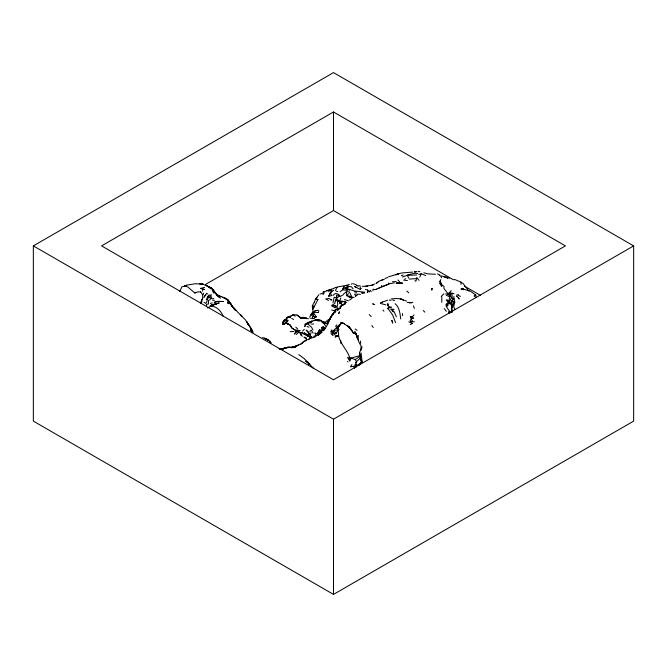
<?xml version="1.0" encoding="UTF-8"?>
<svg xmlns="http://www.w3.org/2000/svg" width="667" height="667" viewBox="0 0 667 667"><rect width="100%" height="100%" fill="white"/><g stroke="black" fill="none" stroke-linecap="round" stroke-linejoin="round"><path stroke-width="1" d="M206.495 306.103L206.503 304.31L208.454 303.994L208.488 300.35L210.397 299.625M202.601 291.02L202.618 289.111L200.775 288.352L204.611 287.402M441.787 302.376L441.796 296.948L441.279 296.406L443.847 293.805M201.559 300.792L200.884 303.243L201.601 300.067C203.693 298.232 202.835 293.805 200.634 292.054L200.65 291.371M372.961 290.804L373.003 289.186L374.796 289.678L376.48 289.195M333.15 335.626L332.258 334.734L333.358 330.665L338.878 329.765L336.593 328.498L339.42 326.146L339.445 325.438M354.777 367.884L354.852 365.858L355.761 365.216L356.47 361.639L360.714 357.787M362.023 346.865L359.613 352.418L359.521 354.51L360.513 359.505L362.189 362.089L357.545 365.549L354.852 365.858L356.136 367.234M360.038 354.219L359.938 356.512L359.613 352.418M388.778 284.234L388.661 282.958M285.451 319.443L288.077 316.808L289.92 317.667L289.987 316.35L293.263 314.707L297.032 315.057L301.893 318.392L300.925 318.301L297.032 315.057M381.724 285.426L381.641 286.793L387.127 284.726M312.531 309.271L312.339 305.828L314.499 301.884M360.355 350.192L361.039 349.967L361.014 345.656C358.921 342.805 357.304 339.103 358.462 335.559L356.912 337.118L358.446 340.462M360.23 363.882L361.314 361.389L360.522 358.838L360.513 359.505M451.359 311.931L452.326 306.503L453.944 303.126L451.534 305.186L452.226 300.867L453.91 298.566L453.893 296.431M345.114 304.235L345.523 301.576M367.342 292.58L367.692 290.337L369.635 291.996L370.193 290.262L371.319 291.487M340.954 306.795L341.971 301.109L346.707 302.476M310.78 323.353L311.172 321.344M309.746 336.977C306.92 335.876 306.428 332.775 303.001 333.925M179.807 291.437L181.891 286.81L185.259 285.976L187.819 286.993L194.839 293.021L198.166 291.771L200.634 292.054M456.628 296.381L456.878 295.648M203.618 293.121L203.093 294.722M318.518 312.106L318.693 311.472M447.69 303.635L448.182 301.993L446.156 299.975M383.233 279.598L379.498 280.957L376.03 283.533M361.039 349.967L361.781 347.64M316.208 335.576L314.799 332.866L317.509 334.292L319.718 329.415L321.819 332.399L319.418 334.3M348.299 285.91L347.515 285.951L346.406 289.119L345.548 288.778L345.523 287.369L340.103 291.829M311.055 332.616L309.496 338.411L311.806 336.41L310.864 338.086L308.096 339.67M340.82 298.074L339.695 301.176L340.27 303.435L342.388 301.409L339.695 301.176L336.76 299.316L335.318 300.809L334.759 303.568L331.591 305.478L335.042 305.569L336.752 306.595L337.727 308.721L339.403 308.204L333.975 310.564L331.649 309.98M329.715 318.934L327.53 324.195M314.357 302.051L315.699 298.624L316.983 297.324M439.72 282.183L440.737 279.606M329.423 319.768L327.889 323.37M206.436 299.666L207.862 296.265M332.975 302.81L334.175 297.24L337.01 298.041L339.811 295.673M328.314 291.379L331.899 290.103L330.39 292.896L331.707 295.581L328.764 296.223L330.182 292.871M289.628 317.15L289.987 316.35L288.077 316.808L286.376 319.109M201.517 302.193L202.134 300.842L201.284 301.226M328.973 320.81L333.375 313.173L329.806 318.868M336.935 336.035L335.067 337.068L338.644 335.801L337.936 326.13L338.327 329.273L336.26 333.225L333.217 333.308L332.258 334.734L331.182 333.85L331.107 331.149L331.716 329.84L333.217 333.308L335.076 335.042L336.935 336.035L338.644 335.801C340.462 345.097 348.741 350.759 350.242 360.08L351.376 357.996L360.322 355.519M419.743 277.055L421.344 273.72L425.696 275.588M327.981 322.57L330.515 317.459L330.048 318.334M328.764 296.223L330.39 292.896L333.617 290.228M328.031 322.461L331.374 315.991L333.692 312.931L331.374 315.991M342.521 289.645L344.097 286.451L342.605 289.77L347.549 290.42L345.523 287.369M335.426 290.495L336.818 287.71M318.784 310.222L315.132 310.797L312.581 313.257L313.14 308.763L317.934 299.508L315.733 298.991L318.834 294.747M395.573 322.645L392.638 314.991L387.844 308.346L391.429 307.153L389.686 307.12L387.76 305.703L388.636 304.127M329.048 320.243L333.375 313.173M289.92 317.667L290.712 316.325L293.263 314.707L295.189 316.225M319.718 329.415L318.067 332.199L321.602 332.525L319.993 331.682L318.434 334.05M345.881 288.669L347.515 285.951M297.324 331.132L295.639 331.607L294.372 334.184L297.274 331.432L298.332 332.6L296.165 334.526M351.934 364.507L350.475 366.842L353.668 366.308M312.656 318.776L312.606 316.408L314.307 314.099L312.414 312.881L311.422 313.515L310.98 315.333L312.598 312.414M349.016 290.52L349.691 289.453L346.406 289.119L349.016 286.46L351.534 286.785L353.101 288.878M323.028 294.639L324.262 292.721M309.263 364.582L309.83 363.707L308.429 364.149L308.488 362.556L304.569 359.104M309.58 317.117L311.647 313.957M319.518 320.06L321.886 321.069L318.042 320.118L318.501 319.91M323.587 330.64L325.263 328.139L321.819 330.39L321.819 332.399M309.038 333.342L307.979 331.482L306.195 330.082L310.222 335.017M354.802 286.593L360.388 289.503L361.264 288.294M324.104 329.698L325.263 328.139M301.526 333.658L300.625 334.842L301.05 335.084M341.437 301.817L340.27 303.435L338.544 300.458L340.37 303.227L340.228 301.551M451.234 290.645L448.107 293.905L450.083 295.714M355.353 363.04L356.47 361.639L355.294 359.596L349.575 357.529M332.916 313.932L334.817 311.581M410.105 320.477L411.289 319.134L410.38 316.608L412.281 316.992L414.007 314.882M302.084 343.355L303.427 341.729L300.609 344.214L302.084 343.33M327.722 323.995L326.13 327.147L323.895 323.228L327.722 323.995L322.469 321.344M203.952 297.582L206.637 293.247L207.662 294.014M282.708 324.129L283.592 324.479L286.985 321.919L285.151 322.253M306.12 324.02L307.846 323.895L309.688 322.72L307.879 322.244L305.419 324.821L304.702 326.597L306.545 323.462L304.694 324.47M336.26 333.225L333.358 330.665L341.854 322.453L344.33 323.695M334.042 312.715L332.691 314.249L335.284 311.397M325.504 328.172L323.77 330.065L321.819 330.39L321.694 327.455L325.229 328.347M348.491 293.688L346.682 295.714L346.44 291.737L349.316 291.854L352.184 297.499M201.601 300.067L202.676 298.891M335.526 326.305L336.827 324.887M309.805 331.566L311.181 330.107L313.198 333.167M194.839 293.021L195.548 292.279M313.365 312.615L315.132 310.797M300.225 330.624C296.381 330.357 291.496 329.756 290.378 325.304L286.702 323.553L288.452 323.77L286.71 323.52L286.527 321.853L288.052 320.31L286.06 319.676L283.358 322.228L283.592 324.479L287.944 321.044M319.985 333.625L318.526 335.084L317.367 333.192L319.985 333.625L318.184 334.984L313.523 336.326M302.635 331.015L304.344 329.373M312.64 308.112L314.44 306.395L312.339 305.828M305.853 333.658L303.927 332.733L306.812 335.284L309.121 333.15L307.904 336.16L304.169 334.092M451.2 301.159L453.302 299.275L451.784 298.374M332.991 295.473L335.159 293.563L336.977 293.688M339.42 326.146L340.954 323.728L342.471 322.795M360.33 363.165L357.545 365.549L359.154 365.308M316.291 335.759L314.49 337.277L310.864 338.086M376.263 283.442L378.056 281.933M385.076 278.489L387.81 277.447M343.463 294.097L346.44 291.737M450.542 312.648L452.168 311.372M207.445 308.004C213.99 303.001 220.91 310.455 223.27 316.425M475.696 295.006L474.254 296.115L475.696 295.006L470.102 290.987L462.915 289.003L463.782 289.436L462.481 288.394L463.765 289.77M285.009 323.387L282.975 324.554L282.95 322.136L284.701 319.56L282.95 322.136L283.592 324.479M335.126 307.762L335.042 305.569L331.991 306.161L335.126 307.762L336.752 306.595L337.735 304.819L337.385 300.35L335.318 300.809L336.743 297.549L336.435 295.273L339.411 295.014M355.294 359.596L359.813 356.336M341.562 305.794L344.364 303.818M349.516 300.075L352.059 298.332M308.004 339.728L309.221 338.886M344.889 303.66L341.346 305.986L344.772 303.743M204.152 296.231L205.845 295.106M387.844 308.346L389.686 307.12M374.596 284.067L371.069 285.618L372.986 285.067L365.658 286.143M333.767 288.444L335.293 287.469L337.018 287.319M355.503 296.206L357.354 295.089M339.711 306.895L342.821 305.011M33.35 245.89L333.5 72.595L633.65 245.89L633.65 421.11L333.5 594.405L33.35 421.11L33.35 245.89L333.5 419.176L633.65 245.89M333.5 111.981L101.567 245.89L333.5 379.79L565.433 245.89L333.5 111.981L333.5 210.547L204.444 285.051M299.967 344.264L294.172 347.073L291.271 347.724L298.424 345.147L294.347 347.007L295.998 346.256L292.429 347.49L294.647 346.882L290.437 347.474L295.631 347.24L288.177 347.29L280.949 348.916M343.18 294.847L339.686 296.757L337.844 293.788M380.649 287.169L378.122 288.486M351.267 284.167L352.043 283.783M450.417 312.656L446.465 306.762L448.032 305.127L446.19 306.278L446.181 304.21L451.467 302.918M308.187 322.795L314.891 320.168M411.289 319.134L413.34 318.151L412.281 316.992M310.08 321.986L311.956 321.094L308.421 322.636M450.375 296.14L450.909 295.89M211.631 305.486L216.95 303.827L211.823 305.394M296.24 346.131L292.705 347.765L295.689 346.39M376.238 289.245L390.178 283.525M410.18 324.479L412.414 323.545L410.597 321.352L412.489 320.585M333.692 288.478L326.497 290.72M337.219 287.01L345.965 285.443M398.032 282.775L398.708 282.508M320.06 294.047L323.637 292.988M401.342 275.646L403.243 274.904M346.098 285.393L349.275 284.484M335.818 309.438L337.727 308.721M402.343 277.022L407.245 275.346L416.8 274.962M451.109 300.809L449.625 297.54L449.45 295.039L448.457 293.83L448.791 293.338L450.508 293.147L450.392 294.222L452.093 293.922L452.076 297.749L454.244 299.008L454.886 302.585L452.226 300.867L454.561 303.093L453.635 306.695L454.911 309.371M411.014 302.935L412.906 302.259M310.355 322.203L312.264 321.527M326.78 320.443L330.148 319.576M388.586 276.788L401.517 272.978L412.673 272.094M210.138 305.628L213.357 304.569L210.78 305.353M418.818 274.529L421.344 273.72M381.841 280.065L384.35 279.265M386.86 284.734L388.086 284.359M285.184 348.182L282.85 348.908M404.544 279.131L405.819 278.756M282.9 348.666L290.17 347.257L286.46 347.507L288.419 347.224L281.191 348.899L283.133 348.708L279.431 348.791M382.583 302.168L380.665 302.726L387.552 300.217M407.012 275.179L414.207 273.295L417.959 273.437M212.289 302.885L210.372 303.377M313.315 315.291L311.948 314.307L314.307 314.099L316.391 316.875L314.465 317.384L314.374 318.618L310.238 318.184M315.791 320.093L313.874 320.56L317.484 319.76L319.36 320.035M327.647 321.536L322.311 322.486M286.677 317.767L288.644 317.35M186.218 285.209L195.706 283.7L203.343 284.275M328.322 290.378L322.961 292.154L323.728 292.054M390.687 283.525L394.314 282.866M362.206 286.351L367.659 286.151M315.549 320.077L317.484 319.76M304.094 337.727L305.911 337.794L306.92 339.478M335.86 310.714L333.975 310.564L334.317 311.406L336.026 311.13M394.047 309.405L390.645 308.979L393.197 311.739L394.097 311.597L396.39 316.825M281.699 349.116L283.408 348.874L279.706 349.083M328.531 290.337L330.257 290.12M311.606 324.195L313.548 323.954M391.12 298.974C395.473 298.391 400.325 297.999 404.219 300.417L400.308 298.916L402.359 299.433M310.522 335.876L307.904 336.16L306.812 335.284M435.451 274.27L427.697 273.837L423.853 272.811M323.445 322.778L324.812 322.653M290.187 331.674L293.872 331.357M407.229 302.493L408.554 302.409M392.446 281.732L396.14 281.574M446.181 304.21L450.075 303.477L448.182 301.993M449.466 293.247L452.159 293.13L454.069 293.813M409.238 279.064L416.625 278.614L415.816 281.249L414.924 280.757M322.836 322.786L324.696 322.72M354.169 297.307L350.458 297.407L346.965 295.831L350.559 296.306L351.884 297.64M399.8 282.975L396.081 283.075L402.56 283.183L399.333 282.591M330.64 299.942L331.774 299.942L328.973 298.483L325.638 298.941L328.464 300.425M341.854 322.453L349.275 327.063L353.368 333.15L355.811 333.517L356.912 337.118L356.503 334.901L354.802 331.649L355.811 333.517M360.455 294.322L354.769 294.047L355.603 296.381M318.334 312.565L314.315 312.239M456.92 294.772L458.663 294.831M445.648 293.922L447.64 294.014M364.44 293.13L361.689 292.938L362.823 293.071M452.184 312.473L448.441 312.156L449.183 313.457M308.421 318.659L300.925 318.301L302.785 317.309L306.57 317.734M367.725 289.912L365.366 289.495M403.652 280.132L407.437 280.582M336.218 291.229L337.735 291.412M312.606 316.408L316.391 316.875M317.384 320.802L319.393 321.06M437.394 273.87L439.903 274.954M410.597 321.352L414.39 321.869M417.942 271.361L419.993 271.761M389.27 300.075L391.045 300.325M348.491 289.211L354.644 291.004L364.841 292.246M212.431 300.133L214.29 300.408M301.034 332.625L296.331 331.14L292.513 328.364M208.846 287.269L211.231 287.719L212.648 289.345M279.165 348.566L280.899 348.908M380.523 303.468L385.918 304.877M358.646 285.676L360.43 286.043M202.618 289.111L204.636 289.536L200.775 288.352M449.616 278.164L441.629 275.913M358.613 365.483L354.944 364.624M315.733 298.991L317.934 299.508M408.963 302.443L410.847 302.868M443.413 276.63L444.889 276.963L443.972 276.73M343.788 301.626L345.573 302.051M354.452 291.771L356.595 292.321M449.825 312.515L448.441 312.156L449.716 313.156M344.405 299.575L348.424 300.809M392.746 300.025L394.556 300.584M352.935 283.667L354.744 284.25M354.702 286.743L356.612 287.394M219.126 296.131L220.952 296.74L217.033 295.189L219.043 296.098M447.857 277.931L446.031 277.297L447.34 277.956M320.027 320.102L320.969 320.427L322.078 322.253M349.275 327.063L354.002 333.508M222.761 297.374L228.347 300.25C224.637 296.698 218.859 296.89 215.274 293.08L217.2 294.639L213.182 290.362M459.188 281.299L462.923 283.333L469.034 291.179M262.59 337.444L268.584 340.237L266.833 339.403M348.641 296.807L350.984 297.707M445.698 277.172L447.54 277.889M218.793 297.365L220.627 298.082M355.611 333.5L357.379 336.368M305.511 333.884L306.128 334.125M212.456 298.307L213.882 298.874M224.587 298.049L226.555 298.891L229.281 301.526M209.53 286.893L207.437 286.06L211.039 288.944M323.128 323.061L324.704 323.728L323.462 323.095M405.286 300.525L406.562 301.067M307.112 326.455L308.871 327.214M304.152 337.035L305.911 337.794L306.57 340.695M454.285 279.331L458.512 281.107M355.436 284.534L356.845 285.193M356.645 285.493L358.179 286.21M267.692 339.803L268.676 340.278M210.28 287.602L207.729 286.368L211.231 287.719M408.846 321.794L412.414 323.545M286.702 323.553L290.253 325.046L292.021 328.247M439.336 275.463L440.82 276.205L441.629 277.822M205.886 285.243L209.33 287.352M446.181 295.097L449.041 296.59M442.038 285.193L443.897 286.168L443.964 288.528L448.107 293.905M458.504 295.464L460.363 296.44M410.38 316.608L413.34 318.151M291.762 318.442L293.622 319.435M450.6 303.71L449.475 301.1L447.015 299.758L448.366 302.459M211.214 297.957L211.214 298.674L208.029 296.74L208.971 294.906L210.514 295.865L207.545 298.658L206.77 301.959L205.803 303.385L204.01 302.293M210.08 287.419L212.231 288.611L214.132 291.596L212.181 289.545M448.441 293.463L450.467 294.622M333.5 210.547L453.527 279.84M464.357 286.093L480.599 295.473M349.725 327.222L347.849 326.13L351.301 329.631M268.401 340.17L266.525 339.053L270.002 341.204M449.841 303.718L451.734 304.869L451.918 307.862M307.846 323.895L311.597 327.272L312.956 329.973M305.328 361.206L310.005 364.666L313.34 368.151M228.122 300.433L226.23 299.141L228.906 301.092L232.958 307.195L228.014 301.009M302.259 332.758L301.667 332.358L303.193 333.475M298.824 354.677L304.26 358.654M212.239 290.187L214.716 291.921L212.965 290.478M355.169 329.031L357.087 330.373M448.032 294.289L449.933 295.639M408.696 302.343L409.555 302.96M458.312 297.891L459.221 298.966L456.912 296.073M321.694 327.455L322.761 328.297M331.107 331.149L333.041 332.8M406.762 291.02L408.738 292.838M338.878 329.765L336.76 326.763M395.106 303.71C399.633 307.362 399.958 313.607 400.75 318.934M371.211 316.608L369.243 314.591M295.831 327.189L297.815 329.106M227.972 300.975L234.942 309.605L234.109 308.521L236.11 310.522L233.667 307.896L241.913 316.483M423.245 310.53L424.829 312.131M234.109 308.521L234.684 309.096M346.898 325.354L351.876 330.457M350.242 360.08L347.765 357.479L349.783 361.197M397.932 279.99L399.491 281.649M382.95 310.072L383.967 311.181M324.837 328.564L322.936 326.421L323.712 328.431M302.293 336.326L298.999 331.883M241.146 315.591L240.637 314.991L245.481 319.977L248.549 324.879L246.707 321.719L248.049 323.387L253.035 332.066M252.86 332.625L250.525 329.74L251.726 331.491M444.255 308.563L446.34 311.314M416.742 277.43L419.034 280.323M249.316 325.754L247.999 324.079L251.284 328.864M213.648 290.987L214.132 291.596L212.59 289.461M371.886 325.554L373.27 327.505M334.317 311.406L335.234 312.706M235.051 310.222L233.525 307.871L234.542 309.438M439.553 283.125L441.737 286.61M252.643 331.249L250.45 327.572L252.251 330.74M439.953 281.107L442.304 285.576M347.54 361.356L347.899 361.948M448.933 294.472L449.958 296.223M338.544 300.458L340.137 303.36M213.048 289.77L214.799 292.996L213.49 290.554M407.245 275.346L408.729 278.097M318.184 334.984L317.367 333.192L317.509 334.292M451.767 309.28L452.476 310.922M413.398 305.903L414.407 308.471M353.969 366.825L354.485 368.209M212.715 289.895L213.615 293.005L213.031 290.895M451.159 296.948L451.426 297.899M362.189 362.089L361.097 352.943M286.06 319.676L286.527 321.853M336.435 295.273L337.01 298.041M451.592 307.604L451.659 308.087M449.174 298.816L449.475 301.1M451.809 305.703L451.892 306.37M392.938 309.43L393.197 311.739M402.426 313.473L402.626 315.708M360.455 341.087L360.655 343.405M360.247 287.102L360.388 289.503M340.67 340.237L340.845 343.38M211.03 294.28L211.214 298.674M367.692 290.337L367.784 292.413M440.662 282.299L440.737 283.884M387.694 303.36L387.76 305.703M461.022 281.991L461.08 284.425M475.871 295.348L475.913 297.582M340.704 322.545L340.712 323.77M333.5 419.176L333.5 594.405M432.016 288.411L431.774 290.12L432.033 288.411M184.584 286.051L186.001 285.826L184.584 286.051M339.345 311.923L338.828 313.515L339.345 311.923M339.195 308.613L337.419 310.338L340.812 307.654L339.195 308.629M305.478 340.754L303.602 341.637L305.478 340.754M397.899 273.945L396.015 274.771L398.524 273.703L397.899 273.945M215.366 303.702L211.806 305.061L219.243 302.935L215.366 303.702M217.534 301.434L214.215 302.334L217.801 301.359L223.537 301.509L217.534 301.434M416.233 271.719L414.29 271.903L416.258 271.727M461.856 289.036L460.93 289.011L463.106 289.144L461.856 289.036M201.192 283.892L199.425 283.625L203.235 284.242L201.192 283.892M372.803 303.902L374.437 304.561L372.803 303.902M207.145 285.851L205.303 284.967L207.512 286.085L207.145 285.851M266.258 339.036L264.415 338.144L267.967 339.92L266.258 339.036M269.918 341.771L270.969 342.88L269.918 341.771M217.801 296.156L215.541 293.213L217.801 296.156M230.248 302.751L231.966 305.995L230.248 302.751M228.281 303.668L227.639 302.259L228.281 303.668M392.671 322.936L391.896 320.468L392.671 322.936"/></g></svg>
